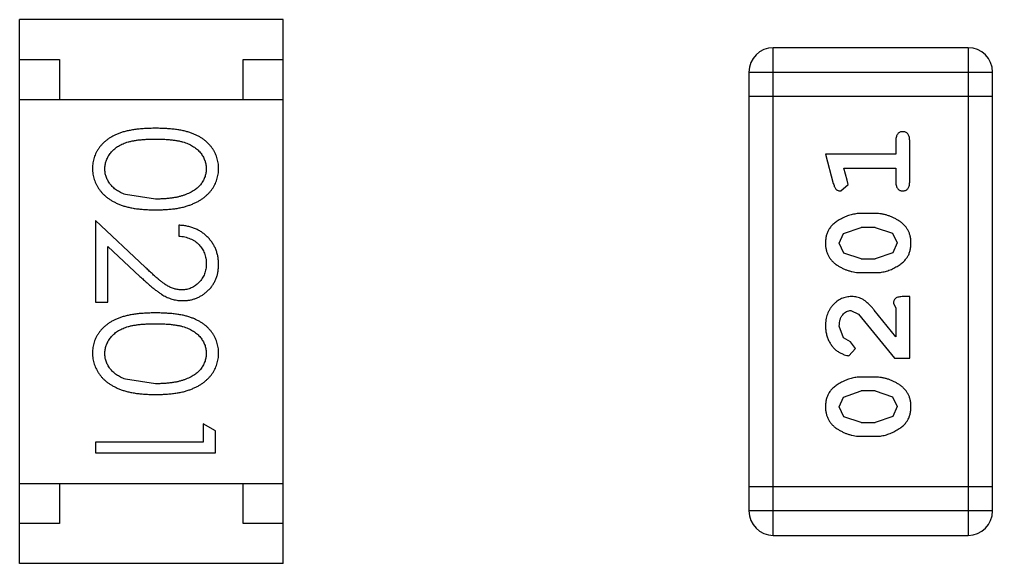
# Model space of a CAD drawing. Header units: inches. Extents: x -13 to 240, y -18 to 126.
# Drawn here: x 206.162 to 207.379, y 30.491 to 31.171 of the extents above; entities that cross this region are included whole.
import ezdxf

# ---------------------------------------------------------------- set-up
doc = ezdxf.new("R2010")
doc.units = ezdxf.units.IN
doc.header["$LTSCALE"] = 1.21
doc.header["$MEASUREMENT"] = 0
doc.layers.get('0').update_dxf_attribs({"linetype": 'CONTINUOUS'})

msp = doc.modelspace()

# ---------------------------------------------------------------- linework, layer by layer
at = {"color": 7, "linetype": 'Continuous'}
for p, q in [((206.4915, 31.1714), (206.1615, 31.1714)), ((206.1615, 30.4914), (206.1615, 31.1714)), ((206.4915, 30.4914), (206.4915, 31.1714)), ((207.3484, 31.1362), (207.1046, 31.1362)), ((207.1046, 30.5266), (207.1046, 31.1362)), ((207.3484, 31.1362), (207.3484, 30.5266)), ((206.1615, 31.1214), (206.2115, 31.1214)), ((206.2115, 31.1214), (206.2115, 31.0714)), ((206.4415, 31.1214), (206.4915, 31.1214)), ((206.4415, 31.0714), (206.4415, 31.1214)), ((207.0741, 31.1057), (207.3789, 31.1057)), ((207.0741, 31.1057), (207.0741, 30.5571)), ((207.3789, 30.5571), (207.3789, 31.1057)), ((206.1615, 31.0714), (206.4915, 31.0714)), ((207.3789, 31.0752), (207.0741, 31.0752)), ((207.258, 31.0202), (207.258, 31.0029)), ((207.2753, 30.9683), (207.2753, 31.0202)), ((207.258, 31.0029), (207.1699, 31.0029)), ((207.1699, 31.0029), (207.1797, 30.9663)), ((207.193, 30.9856), (207.258, 30.9856)), ((207.1971, 30.9705), (207.193, 30.9856)), ((207.258, 30.9856), (207.258, 30.9683)), ((207.1982, 30.9651), (207.1971, 30.9705)), ((207.1889, 30.9572), (207.1982, 30.9651)), ((206.3318, 30.9469), (206.2941, 30.9526)), ((207.2322, 30.9289), (207.2145, 30.9289)), ((206.3189, 30.8619), (206.2568, 30.92)), ((206.2568, 30.92), (206.2568, 30.8181)), ((206.3607, 30.9143), (206.3607, 30.9008)), ((207.1924, 30.904), (207.2147, 30.9116)), ((207.2319, 30.9116), (207.2147, 30.9116)), ((207.2319, 30.9116), (207.2537, 30.9044)), ((207.1872, 30.8919), (207.1924, 30.904)), ((207.2537, 30.9044), (207.2595, 30.8921)), ((206.2722, 30.8879), (206.3122, 30.8504)), ((206.2722, 30.8181), (206.2722, 30.8879)), ((207.193, 30.8795), (207.1872, 30.8919)), ((207.2595, 30.8921), (207.2542, 30.8799)), ((207.2147, 30.8723), (207.193, 30.8795)), ((207.2542, 30.8799), (207.2319, 30.8723)), ((207.2147, 30.8723), (207.2319, 30.8723)), ((207.2145, 30.855), (207.2322, 30.855)), ((207.2753, 30.8251), (207.2674, 30.8251)), ((207.2753, 30.748), (207.2753, 30.8251)), ((206.2568, 30.8181), (206.2722, 30.8181)), ((207.2548, 30.8164), (207.258, 30.8109)), ((207.2017, 30.8078), (207.2114, 30.803)), ((207.2114, 30.803), (207.2564, 30.748)), ((207.258, 30.7748), (207.2309, 30.8083)), ((207.258, 30.8109), (207.258, 30.7748)), ((207.1925, 30.7734), (207.1872, 30.7883)), ((207.201, 30.7685), (207.1925, 30.7734)), ((207.2076, 30.76), (207.201, 30.7685)), ((207.1992, 30.7512), (207.2076, 30.76)), ((207.2564, 30.748), (207.2753, 30.748)), ((206.3318, 30.7162), (206.2941, 30.7219)), ((207.2322, 30.7244), (207.2145, 30.7244)), ((207.1924, 30.6995), (207.2147, 30.7071)), ((207.2319, 30.7071), (207.2147, 30.7071)), ((207.2319, 30.7071), (207.2537, 30.6999)), ((207.1872, 30.6874), (207.1924, 30.6995)), ((207.2537, 30.6999), (207.2595, 30.6876)), ((207.193, 30.675), (207.1872, 30.6874)), ((207.2595, 30.6876), (207.2542, 30.6754)), ((206.4068, 30.6574), (206.3914, 30.6662)), ((206.3914, 30.6662), (206.3914, 30.6431)), ((207.2147, 30.6678), (207.193, 30.675)), ((207.2147, 30.6678), (207.2319, 30.6678)), ((207.2542, 30.6754), (207.2319, 30.6678)), ((206.4068, 30.6296), (206.4068, 30.6574)), ((206.3914, 30.6431), (206.2568, 30.6431)), ((206.2568, 30.6431), (206.2568, 30.6296)), ((207.2145, 30.6505), (207.2322, 30.6505)), ((206.2568, 30.6296), (206.4068, 30.6296)), ((206.1615, 30.5914), (206.4915, 30.5914)), ((206.2115, 30.5914), (206.2115, 30.5414)), ((206.4415, 30.5414), (206.4415, 30.5914)), ((207.3789, 30.5875), (207.0741, 30.5875)), ((207.3789, 30.5571), (207.0741, 30.5571)), ((206.2115, 30.5414), (206.1615, 30.5414)), ((206.4915, 30.5414), (206.4415, 30.5414)), ((207.1046, 30.5266), (207.3484, 30.5266)), ((206.4915, 30.4914), (206.1615, 30.4914))]:
    msp.add_line(p, q, dxfattribs=at)
for centre, start, end in [((207.1046, 31.1057), 90, 180), ((207.3484, 31.1057), 0, 90), ((207.1046, 30.5571), 180, 270), ((207.3484, 30.5571), 270, 0)]:
    msp.add_arc(centre, 0.0305, start, end, dxfattribs=at)
for points, knots in [([(206.3317, 31.0354), (206.3294, 31.0354), (206.3247, 31.0354), (206.318, 31.0351), (206.3116, 31.0346), (206.3057, 31.0338), (206.3001, 31.0329), (206.295, 31.0319), (206.2903, 31.0306), (206.2859, 31.0291), (206.2819, 31.0274), (206.2782, 31.0255), (206.2747, 31.0235), (206.2715, 31.0213), (206.2686, 31.019), (206.2658, 31.0165), (206.2634, 31.0139), (206.2612, 31.0111), (206.2593, 31.0082), (206.2576, 31.0051), (206.2561, 31.0021), (206.255, 30.9989), (206.2541, 30.9956), (206.2534, 30.9922), (206.253, 30.9888), (206.253, 30.9864), (206.253, 30.9853)], [0, 0, 0, 0, 0.068113, 0.132564, 0.193427, 0.250218, 0.303569, 0.353576, 0.400235, 0.443586, 0.484619, 0.524292, 0.56238, 0.599049, 0.63494, 0.669782, 0.704009, 0.737842, 0.771098, 0.803896, 0.836415, 0.868639, 0.900715, 0.933378, 0.966213, 1, 1, 1, 1]), ([(206.4107, 30.9853), (206.4106, 30.9864), (206.4106, 30.9888), (206.4102, 30.9922), (206.4095, 30.9956), (206.4086, 30.9989), (206.4074, 31.0021), (206.406, 31.0052), (206.4042, 31.0083), (206.4023, 31.0112), (206.4001, 31.014), (206.3976, 31.0167), (206.3949, 31.0191), (206.392, 31.0215), (206.3887, 31.0236), (206.3853, 31.0257), (206.3816, 31.0275), (206.3776, 31.0291), (206.3733, 31.0306), (206.3686, 31.0319), (206.3635, 31.033), (206.358, 31.0339), (206.352, 31.0346), (206.3456, 31.0351), (206.3388, 31.0354), (206.3341, 31.0354), (206.3317, 31.0354)], [0, 0, 0, 0, 0.033742, 0.066533, 0.099153, 0.13154, 0.164087, 0.196563, 0.229707, 0.263315, 0.297504, 0.331686, 0.366482, 0.4021, 0.438958, 0.476748, 0.515985, 0.556589, 0.599519, 0.645765, 0.695487, 0.748721, 0.805687, 0.866754, 0.931405, 1, 1, 1, 1]), ([(207.2666, 31.0312), (207.266, 31.0311), (207.2648, 31.0311), (207.2631, 31.0306), (207.2616, 31.0297), (207.2603, 31.0286), (207.2592, 31.027), (207.2585, 31.0251), (207.258, 31.0227), (207.258, 31.0211), (207.258, 31.0202)], [0, 0, 0, 0, 0.11517, 0.223509, 0.328254, 0.438012, 0.553651, 0.682263, 0.830856, 1, 1, 1, 1]), ([(207.2753, 31.0202), (207.2752, 31.0211), (207.2752, 31.0227), (207.2747, 31.0251), (207.274, 31.027), (207.2729, 31.0286), (207.2716, 31.0297), (207.2701, 31.0306), (207.2684, 31.0311), (207.2672, 31.0311), (207.2666, 31.0312)], [0, 0, 0, 0, 0.169012, 0.317488, 0.445429, 0.560977, 0.67065, 0.776666, 0.88492, 1, 1, 1, 1]), ([(206.2683, 30.9848), (206.2684, 30.9865), (206.2686, 30.9898), (206.2699, 30.9946), (206.272, 30.9994), (206.2743, 31.0031), (206.2766, 31.006), (206.2786, 31.0081), (206.2807, 31.0099), (206.283, 31.0117), (206.2855, 31.0133), (206.2883, 31.0148), (206.2912, 31.0162), (206.2943, 31.0174), (206.2977, 31.0185), (206.3014, 31.0194), (206.3056, 31.0202), (206.3101, 31.0209), (206.315, 31.0213), (206.3203, 31.0217), (206.3259, 31.0219), (206.3298, 31.0219), (206.3318, 31.0219)], [0, 0, 0, 0, 0.060034, 0.120278, 0.182348, 0.247919, 0.281641, 0.315701, 0.350322, 0.385703, 0.421819, 0.459196, 0.497866, 0.538301, 0.58121, 0.628183, 0.679403, 0.734699, 0.794074, 0.858416, 0.927049, 1, 1, 1, 1]), ([(206.3318, 31.0219), (206.3338, 31.0219), (206.3377, 31.0219), (206.3434, 31.0217), (206.3487, 31.0213), (206.3536, 31.0208), (206.3581, 31.0202), (206.3622, 31.0194), (206.366, 31.0185), (206.3694, 31.0174), (206.3725, 31.0161), (206.3754, 31.0148), (206.3781, 31.0133), (206.3806, 31.0117), (206.383, 31.0099), (206.3851, 31.008), (206.387, 31.006), (206.3893, 31.0031), (206.3916, 30.9994), (206.3938, 30.9947), (206.395, 30.9898), (206.3952, 30.9865), (206.3953, 30.9848)], [0, 0, 0, 0, 0.073302, 0.142286, 0.206253, 0.266017, 0.321612, 0.372532, 0.419497, 0.462398, 0.502825, 0.541489, 0.579034, 0.615143, 0.650298, 0.684912, 0.718701, 0.752189, 0.817245, 0.879117, 0.939613, 1, 1, 1, 1]), ([(206.253, 30.9853), (206.253, 30.9841), (206.253, 30.9817), (206.2535, 30.9782), (206.2541, 30.9747), (206.255, 30.9714), (206.2563, 30.9681), (206.2577, 30.9649), (206.2595, 30.9619), (206.2614, 30.9588), (206.2637, 30.9559), (206.2662, 30.9532), (206.269, 30.9506), (206.272, 30.9482), (206.2753, 30.946), (206.2789, 30.9439), (206.2827, 30.942), (206.2868, 30.9402), (206.2912, 30.9386), (206.2959, 30.9372), (206.301, 30.9361), (206.3065, 30.9351), (206.3123, 30.9344), (206.3184, 30.9339), (206.325, 30.9336), (206.3295, 30.9335), (206.3317, 30.9335)], [0, 0, 0, 0, 0.033824, 0.067298, 0.10028, 0.133019, 0.165736, 0.198792, 0.232372, 0.266409, 0.301016, 0.336196, 0.371972, 0.408574, 0.446394, 0.485225, 0.525372, 0.567224, 0.611081, 0.65775, 0.70702, 0.759235, 0.814484, 0.873227, 0.934937, 1, 1, 1, 1]), ([(206.2941, 30.9526), (206.293, 30.953), (206.291, 30.9538), (206.2881, 30.9551), (206.2853, 30.9566), (206.2828, 30.9582), (206.2805, 30.9599), (206.2784, 30.9618), (206.2765, 30.9638), (206.2742, 30.9666), (206.2719, 30.9703), (206.2699, 30.975), (206.2685, 30.9798), (206.2684, 30.9831), (206.2683, 30.9848)], [0, 0, 0, 0, 0.075949, 0.148549, 0.218996, 0.286119, 0.351826, 0.416074, 0.478265, 0.540325, 0.660405, 0.774606, 0.887187, 1, 1, 1, 1]), ([(206.3317, 30.9335), (206.334, 30.9335), (206.3385, 30.9336), (206.3451, 30.9339), (206.3513, 30.9344), (206.3572, 30.9351), (206.3626, 30.9361), (206.3678, 30.9373), (206.3725, 30.9387), (206.3769, 30.9403), (206.381, 30.9421), (206.3849, 30.944), (206.3884, 30.9461), (206.3917, 30.9483), (206.3947, 30.9508), (206.3975, 30.9533), (206.4, 30.9561), (206.4023, 30.9589), (206.4043, 30.9619), (206.406, 30.965), (206.4074, 30.9682), (206.4086, 30.9714), (206.4095, 30.9748), (206.4102, 30.9782), (206.4106, 30.9817), (206.4106, 30.9841), (206.4107, 30.9853)], [0, 0, 0, 0, 0.065278, 0.127205, 0.186168, 0.241675, 0.294115, 0.343609, 0.390387, 0.434463, 0.476646, 0.517002, 0.555936, 0.593716, 0.630057, 0.665601, 0.700745, 0.734917, 0.768681, 0.802087, 0.834849, 0.867433, 0.900138, 0.932806, 0.966212, 1, 1, 1, 1]), ([(206.3953, 30.9848), (206.3952, 30.9832), (206.395, 30.9799), (206.3938, 30.975), (206.3916, 30.9704), (206.3893, 30.9666), (206.387, 30.9638), (206.385, 30.9617), (206.3828, 30.9598), (206.3803, 30.958), (206.3776, 30.9563), (206.3746, 30.9547), (206.3715, 30.9533), (206.368, 30.9519), (206.3644, 30.9508), (206.3605, 30.9497), (206.3563, 30.9489), (206.3519, 30.9482), (206.3472, 30.9477), (206.3423, 30.9472), (206.3371, 30.947), (206.3336, 30.947), (206.3318, 30.9469)], [0, 0, 0, 0, 0.059689, 0.119507, 0.181075, 0.246162, 0.279894, 0.314468, 0.350403, 0.387474, 0.426147, 0.466624, 0.508745, 0.553328, 0.600058, 0.649177, 0.700552, 0.754894, 0.811825, 0.871514, 0.934319, 1, 1, 1, 1]), ([(207.1797, 30.9663), (207.18, 30.9654), (207.1805, 30.9639), (207.1813, 30.9618), (207.1822, 30.9602), (207.1832, 30.959), (207.1844, 30.9582), (207.1858, 30.9576), (207.1873, 30.9573), (207.1883, 30.9573), (207.1889, 30.9572)], [0, 0, 0, 0, 0.187321, 0.344927, 0.475328, 0.579604, 0.674244, 0.773631, 0.882025, 1, 1, 1, 1]), ([(207.258, 30.9683), (207.258, 30.9674), (207.258, 30.9657), (207.2585, 30.9633), (207.2592, 30.9614), (207.2603, 30.9598), (207.2616, 30.9587), (207.2631, 30.9578), (207.2648, 30.9573), (207.266, 30.9573), (207.2666, 30.9572)], [0, 0, 0, 0, 0.169102, 0.317658, 0.446239, 0.563118, 0.671828, 0.776546, 0.884858, 1, 1, 1, 1]), ([(207.2666, 30.9572), (207.2672, 30.9573), (207.2684, 30.9573), (207.2701, 30.9578), (207.2716, 30.9587), (207.2729, 30.9598), (207.274, 30.9614), (207.2747, 30.9634), (207.2752, 30.9657), (207.2752, 30.9674), (207.2753, 30.9683)], [0, 0, 0, 0, 0.115051, 0.223278, 0.329269, 0.437893, 0.554681, 0.682591, 0.83103, 1, 1, 1, 1]), ([(207.2145, 30.9289), (207.2134, 30.9289), (207.2112, 30.9289), (207.2081, 30.9286), (207.2049, 30.928), (207.2018, 30.9274), (207.1988, 30.9264), (207.1958, 30.9253), (207.1928, 30.924), (207.1899, 30.9225), (207.1872, 30.9209), (207.1846, 30.9193), (207.1823, 30.9176), (207.1802, 30.916), (207.1783, 30.9143), (207.1767, 30.9126), (207.1753, 30.9108), (207.1737, 30.9085), (207.1721, 30.9053), (207.1708, 30.9011), (207.17, 30.8966), (207.1699, 30.8934), (207.1699, 30.8918)], [0, 0, 0, 0, 0.049855, 0.099516, 0.148482, 0.19758, 0.246804, 0.296268, 0.346517, 0.397047, 0.446826, 0.49336, 0.537801, 0.579207, 0.617974, 0.654833, 0.689171, 0.722088, 0.786392, 0.853518, 0.924186, 1, 1, 1, 1]), ([(207.2768, 30.892), (207.2768, 30.8935), (207.2767, 30.8963), (207.276, 30.9004), (207.2749, 30.9042), (207.2733, 30.9078), (207.2713, 30.9111), (207.2687, 30.9142), (207.2658, 30.917), (207.2624, 30.9194), (207.2588, 30.9216), (207.2551, 30.9236), (207.2514, 30.9252), (207.2477, 30.9266), (207.2439, 30.9276), (207.24, 30.9284), (207.2361, 30.9288), (207.2335, 30.9289), (207.2322, 30.9289)], [0, 0, 0, 0, 0.067217, 0.131051, 0.19272, 0.252824, 0.312745, 0.373449, 0.436041, 0.501494, 0.567761, 0.632087, 0.695096, 0.757109, 0.817993, 0.878657, 0.939311, 1, 1, 1, 1]), ([(206.4107, 30.8653), (206.4106, 30.867), (206.4105, 30.8703), (206.4099, 30.8751), (206.4087, 30.8798), (206.4072, 30.8842), (206.4052, 30.8884), (206.4028, 30.8924), (206.3999, 30.8963), (206.3966, 30.8998), (206.393, 30.9031), (206.3891, 30.9059), (206.385, 30.9084), (206.3806, 30.9104), (206.3759, 30.912), (206.3711, 30.9132), (206.3659, 30.914), (206.3624, 30.9142), (206.3607, 30.9143)], [0, 0, 0, 0, 0.06445, 0.126725, 0.187421, 0.247417, 0.306749, 0.366595, 0.427749, 0.490235, 0.553031, 0.614805, 0.676505, 0.738096, 0.801021, 0.864897, 0.931209, 1, 1, 1, 1]), ([(206.3607, 30.9008), (206.362, 30.9007), (206.3646, 30.9004), (206.3684, 30.8997), (206.3719, 30.8987), (206.3752, 30.8975), (206.3783, 30.896), (206.3812, 30.8942), (206.3838, 30.8923), (206.3862, 30.89), (206.3883, 30.8875), (206.3902, 30.8849), (206.3918, 30.8821), (206.393, 30.8792), (206.394, 30.8761), (206.3948, 30.8729), (206.3952, 30.8695), (206.3952, 30.8672), (206.3953, 30.866)], [0, 0, 0, 0, 0.073648, 0.143686, 0.210962, 0.275557, 0.338064, 0.399311, 0.4594, 0.51934, 0.579024, 0.637809, 0.695959, 0.754122, 0.813113, 0.873453, 0.935561, 1, 1, 1, 1]), ([(207.1699, 30.8918), (207.1699, 30.8903), (207.17, 30.8875), (207.1707, 30.8835), (207.1718, 30.8796), (207.1734, 30.876), (207.1755, 30.8727), (207.178, 30.8697), (207.1809, 30.8669), (207.1843, 30.8644), (207.1879, 30.8622), (207.1916, 30.8603), (207.1953, 30.8587), (207.1991, 30.8573), (207.2029, 30.8563), (207.2067, 30.8555), (207.2106, 30.8551), (207.2132, 30.855), (207.2145, 30.855)], [0, 0, 0, 0, 0.06692, 0.130834, 0.19258, 0.252759, 0.312631, 0.373411, 0.436359, 0.501894, 0.568244, 0.632472, 0.69556, 0.757163, 0.818592, 0.878885, 0.939235, 1, 1, 1, 1]), ([(207.2322, 30.855), (207.2333, 30.855), (207.2354, 30.855), (207.2386, 30.8554), (207.2417, 30.8558), (207.2448, 30.8565), (207.2479, 30.8574), (207.2508, 30.8585), (207.2538, 30.8598), (207.2567, 30.8613), (207.2594, 30.8628), (207.262, 30.8645), (207.2643, 30.8661), (207.2664, 30.8678), (207.2683, 30.8695), (207.2699, 30.8712), (207.2713, 30.8729), (207.2729, 30.8753), (207.2745, 30.8784), (207.2759, 30.8826), (207.2767, 30.8872), (207.2768, 30.8904), (207.2768, 30.892)], [0, 0, 0, 0, 0.049886, 0.09882, 0.148132, 0.19689, 0.246038, 0.295176, 0.345305, 0.395692, 0.445312, 0.491875, 0.535813, 0.577009, 0.616081, 0.652689, 0.687585, 0.720206, 0.785062, 0.85223, 0.923759, 1, 1, 1, 1]), ([(206.3649, 30.8335), (206.3632, 30.8336), (206.36, 30.8337), (206.3552, 30.8347), (206.3506, 30.8364), (206.3467, 30.8384), (206.3436, 30.8404), (206.3409, 30.8423), (206.338, 30.8447), (206.3347, 30.8473), (206.3312, 30.8504), (206.3273, 30.8539), (206.3232, 30.8577), (206.3204, 30.8604), (206.3189, 30.8619)], [0, 0, 0, 0, 0.088014, 0.174976, 0.2638, 0.355443, 0.406413, 0.465519, 0.533076, 0.609353, 0.693899, 0.787171, 0.889197, 1, 1, 1, 1]), ([(206.3953, 30.866), (206.3952, 30.8649), (206.3952, 30.8627), (206.3947, 30.8595), (206.3941, 30.8564), (206.3931, 30.8534), (206.3918, 30.8506), (206.3903, 30.8479), (206.3884, 30.8453), (206.3863, 30.8429), (206.384, 30.8407), (206.3816, 30.8388), (206.3791, 30.8371), (206.3765, 30.8358), (206.3737, 30.8348), (206.3709, 30.834), (206.3679, 30.8336), (206.3659, 30.8335), (206.3649, 30.8335)], [0, 0, 0, 0, 0.068027, 0.133505, 0.19695, 0.26027, 0.322741, 0.384982, 0.448465, 0.513424, 0.578224, 0.640011, 0.700094, 0.760067, 0.819012, 0.877878, 0.938035, 1, 1, 1, 1]), ([(206.3661, 30.82), (206.3675, 30.8201), (206.3705, 30.8202), (206.3748, 30.8207), (206.3789, 30.8217), (206.3829, 30.8231), (206.3868, 30.8249), (206.3905, 30.827), (206.3941, 30.8296), (206.3974, 30.8325), (206.4006, 30.8357), (206.4032, 30.8393), (206.4055, 30.843), (206.4074, 30.847), (206.4089, 30.8513), (206.4099, 30.8557), (206.4105, 30.8605), (206.4106, 30.8637), (206.4107, 30.8653)], [0, 0, 0, 0, 0.06271, 0.123347, 0.183401, 0.242828, 0.302097, 0.36242, 0.423725, 0.487032, 0.550491, 0.612709, 0.674265, 0.73617, 0.799211, 0.863483, 0.930525, 1, 1, 1, 1]), ([(206.3122, 30.8504), (206.3138, 30.8489), (206.3168, 30.8462), (206.3211, 30.8422), (206.3252, 30.8387), (206.3291, 30.8355), (206.3327, 30.8326), (206.3361, 30.8301), (206.3393, 30.828), (206.3431, 30.8257), (206.3478, 30.8234), (206.3537, 30.8215), (206.3598, 30.8202), (206.364, 30.8201), (206.3661, 30.82)], [0, 0, 0, 0, 0.09953, 0.192079, 0.277712, 0.357454, 0.429648, 0.495771, 0.555538, 0.608657, 0.707578, 0.804328, 0.901298, 1, 1, 1, 1]), ([(207.2026, 30.8251), (207.2015, 30.8251), (207.1993, 30.825), (207.1961, 30.8245), (207.193, 30.8237), (207.19, 30.8226), (207.1871, 30.8211), (207.1844, 30.8193), (207.1818, 30.8172), (207.1794, 30.8148), (207.1772, 30.8122), (207.1752, 30.8093), (207.1735, 30.8063), (207.1722, 30.8031), (207.1712, 30.7997), (207.1704, 30.7961), (207.1699, 30.7923), (207.1699, 30.7897), (207.1699, 30.7884)], [0, 0, 0, 0, 0.060981, 0.120256, 0.178148, 0.236115, 0.293993, 0.352864, 0.413358, 0.476056, 0.539296, 0.602396, 0.665116, 0.728325, 0.792919, 0.859317, 0.928302, 1, 1, 1, 1]), ([(207.2309, 30.8083), (207.2301, 30.8092), (207.2287, 30.8109), (207.2264, 30.8133), (207.2243, 30.8154), (207.2223, 30.8173), (207.2205, 30.8189), (207.2187, 30.8202), (207.2171, 30.8213), (207.215, 30.8225), (207.2125, 30.8235), (207.2093, 30.8244), (207.206, 30.825), (207.2038, 30.8251), (207.2026, 30.8251)], [0, 0, 0, 0, 0.103002, 0.197728, 0.285279, 0.365235, 0.437224, 0.502446, 0.560545, 0.611446, 0.707576, 0.80349, 0.900532, 1, 1, 1, 1]), ([(207.2674, 30.8251), (207.2663, 30.8251), (207.2643, 30.825), (207.2616, 30.8246), (207.2594, 30.8239), (207.2577, 30.8229), (207.2564, 30.8215), (207.2555, 30.82), (207.2549, 30.8183), (207.2548, 30.8171), (207.2548, 30.8164)], [0, 0, 0, 0, 0.1844, 0.34094, 0.473574, 0.586824, 0.690029, 0.789175, 0.890445, 1, 1, 1, 1]), ([(206.3317, 30.8046), (206.3294, 30.8046), (206.3247, 30.8046), (206.318, 30.8043), (206.3116, 30.8038), (206.3057, 30.8031), (206.3001, 30.8022), (206.295, 30.8011), (206.2903, 30.7998), (206.2859, 30.7983), (206.2819, 30.7966), (206.2782, 30.7947), (206.2747, 30.7927), (206.2715, 30.7905), (206.2686, 30.7882), (206.2658, 30.7858), (206.2634, 30.7831), (206.2612, 30.7803), (206.2593, 30.7774), (206.2576, 30.7744), (206.2561, 30.7713), (206.255, 30.7681), (206.2541, 30.7648), (206.2534, 30.7615), (206.253, 30.758), (206.253, 30.7557), (206.253, 30.7545)], [0, 0, 0, 0, 0.068113, 0.132564, 0.193427, 0.250218, 0.303569, 0.353576, 0.400235, 0.443586, 0.484619, 0.524292, 0.56238, 0.599049, 0.63494, 0.669782, 0.704009, 0.737842, 0.771098, 0.803896, 0.836415, 0.868639, 0.900715, 0.933378, 0.966213, 1, 1, 1, 1]), ([(206.4107, 30.7545), (206.4106, 30.7557), (206.4106, 30.758), (206.4102, 30.7615), (206.4095, 30.7648), (206.4086, 30.7681), (206.4074, 30.7713), (206.406, 30.7745), (206.4042, 30.7775), (206.4023, 30.7804), (206.4001, 30.7832), (206.3976, 30.7859), (206.3949, 30.7884), (206.392, 30.7907), (206.3887, 30.7928), (206.3853, 30.7949), (206.3816, 30.7967), (206.3776, 30.7984), (206.3733, 30.7999), (206.3686, 30.8011), (206.3635, 30.8023), (206.358, 30.8031), (206.352, 30.8038), (206.3456, 30.8043), (206.3388, 30.8046), (206.3341, 30.8046), (206.3317, 30.8046)], [0, 0, 0, 0, 0.033742, 0.066533, 0.099153, 0.13154, 0.164087, 0.196563, 0.229707, 0.263315, 0.297504, 0.331686, 0.366482, 0.4021, 0.438958, 0.476748, 0.515985, 0.556589, 0.599519, 0.645765, 0.695487, 0.748721, 0.805687, 0.866754, 0.931405, 1, 1, 1, 1]), ([(207.1872, 30.7883), (207.1872, 30.7897), (207.1873, 30.7924), (207.1881, 30.7962), (207.1895, 30.7996), (207.1914, 30.8025), (207.1937, 30.8048), (207.1962, 30.8065), (207.1989, 30.8076), (207.2008, 30.8077), (207.2017, 30.8078)], [0, 0, 0, 0, 0.156344, 0.299348, 0.4327, 0.561, 0.682299, 0.791883, 0.89611, 1, 1, 1, 1]), ([(206.2683, 30.754), (206.2684, 30.7557), (206.2686, 30.759), (206.2699, 30.7639), (206.272, 30.7686), (206.2743, 30.7724), (206.2766, 30.7752), (206.2786, 30.7773), (206.2807, 30.7792), (206.283, 30.7809), (206.2855, 30.7826), (206.2883, 30.784), (206.2912, 30.7854), (206.2943, 30.7866), (206.2977, 30.7877), (206.3014, 30.7887), (206.3056, 30.7894), (206.3101, 30.7901), (206.315, 30.7906), (206.3203, 30.7909), (206.3259, 30.7912), (206.3298, 30.7912), (206.3318, 30.7912)], [0, 0, 0, 0, 0.060034, 0.120278, 0.182348, 0.247919, 0.281641, 0.315701, 0.350322, 0.385703, 0.421819, 0.459196, 0.497866, 0.538301, 0.58121, 0.628183, 0.679403, 0.734699, 0.794074, 0.858416, 0.927049, 1, 1, 1, 1]), ([(206.3318, 30.7912), (206.3338, 30.7912), (206.3377, 30.7912), (206.3434, 30.7909), (206.3487, 30.7906), (206.3536, 30.79), (206.3581, 30.7894), (206.3622, 30.7886), (206.366, 30.7877), (206.3694, 30.7866), (206.3725, 30.7854), (206.3754, 30.784), (206.3781, 30.7825), (206.3806, 30.7809), (206.383, 30.7791), (206.3851, 30.7772), (206.387, 30.7752), (206.3893, 30.7724), (206.3916, 30.7686), (206.3938, 30.7639), (206.395, 30.759), (206.3952, 30.7557), (206.3953, 30.754)], [0, 0, 0, 0, 0.073302, 0.142286, 0.206253, 0.266017, 0.321612, 0.372532, 0.419497, 0.462398, 0.502825, 0.541489, 0.579034, 0.615143, 0.650298, 0.684912, 0.718701, 0.752189, 0.817245, 0.879117, 0.939613, 1, 1, 1, 1]), ([(207.1699, 30.7884), (207.1699, 30.7867), (207.17, 30.7834), (207.1709, 30.7784), (207.1723, 30.7737), (207.1743, 30.7692), (207.1767, 30.765), (207.1796, 30.7614), (207.1828, 30.7582), (207.1864, 30.7557), (207.19, 30.7538), (207.1933, 30.7523), (207.1963, 30.7514), (207.1983, 30.7512), (207.1992, 30.7512)], [0, 0, 0, 0, 0.098286, 0.193983, 0.289056, 0.384352, 0.477435, 0.566197, 0.652355, 0.737986, 0.818188, 0.887401, 0.94802, 1, 1, 1, 1]), ([(206.253, 30.7545), (206.253, 30.7533), (206.253, 30.7509), (206.2535, 30.7474), (206.2541, 30.744), (206.255, 30.7406), (206.2563, 30.7374), (206.2577, 30.7342), (206.2595, 30.7311), (206.2614, 30.7281), (206.2637, 30.7252), (206.2662, 30.7224), (206.269, 30.7198), (206.272, 30.7174), (206.2753, 30.7152), (206.2789, 30.7131), (206.2827, 30.7112), (206.2868, 30.7094), (206.2912, 30.7078), (206.2959, 30.7065), (206.301, 30.7053), (206.3065, 30.7043), (206.3123, 30.7036), (206.3184, 30.7031), (206.325, 30.7028), (206.3295, 30.7027), (206.3317, 30.7027)], [0, 0, 0, 0, 0.033824, 0.067298, 0.10028, 0.133019, 0.165736, 0.198792, 0.232372, 0.266409, 0.301016, 0.336196, 0.371972, 0.408574, 0.446394, 0.485225, 0.525372, 0.567224, 0.611081, 0.65775, 0.70702, 0.759235, 0.814484, 0.873227, 0.934937, 1, 1, 1, 1]), ([(206.2941, 30.7219), (206.293, 30.7222), (206.291, 30.723), (206.2881, 30.7243), (206.2853, 30.7258), (206.2828, 30.7274), (206.2805, 30.7292), (206.2784, 30.731), (206.2765, 30.733), (206.2742, 30.7358), (206.2719, 30.7395), (206.2699, 30.7442), (206.2685, 30.7491), (206.2684, 30.7524), (206.2683, 30.754)], [0, 0, 0, 0, 0.075949, 0.148549, 0.218996, 0.286119, 0.351826, 0.416074, 0.478265, 0.540325, 0.660405, 0.774606, 0.887187, 1, 1, 1, 1]), ([(206.3317, 30.7027), (206.334, 30.7027), (206.3385, 30.7028), (206.3451, 30.7031), (206.3513, 30.7036), (206.3572, 30.7044), (206.3626, 30.7053), (206.3678, 30.7065), (206.3725, 30.7079), (206.3769, 30.7095), (206.381, 30.7113), (206.3849, 30.7132), (206.3884, 30.7153), (206.3917, 30.7176), (206.3947, 30.72), (206.3975, 30.7226), (206.4, 30.7253), (206.4023, 30.7282), (206.4043, 30.7311), (206.406, 30.7342), (206.4074, 30.7374), (206.4086, 30.7407), (206.4095, 30.744), (206.4102, 30.7474), (206.4106, 30.7509), (206.4106, 30.7533), (206.4107, 30.7545)], [0, 0, 0, 0, 0.065278, 0.127205, 0.186168, 0.241675, 0.294115, 0.343609, 0.390387, 0.434463, 0.476646, 0.517002, 0.555936, 0.593716, 0.630057, 0.665601, 0.700745, 0.734917, 0.768681, 0.802087, 0.834849, 0.867433, 0.900138, 0.932806, 0.966212, 1, 1, 1, 1]), ([(206.3953, 30.754), (206.3952, 30.7524), (206.395, 30.7491), (206.3938, 30.7443), (206.3916, 30.7396), (206.3893, 30.7359), (206.387, 30.733), (206.385, 30.7309), (206.3828, 30.729), (206.3803, 30.7272), (206.3776, 30.7255), (206.3746, 30.7239), (206.3715, 30.7225), (206.368, 30.7212), (206.3644, 30.72), (206.3605, 30.7189), (206.3563, 30.7181), (206.3519, 30.7174), (206.3472, 30.7169), (206.3423, 30.7164), (206.3371, 30.7162), (206.3336, 30.7162), (206.3318, 30.7162)], [0, 0, 0, 0, 0.059689, 0.119507, 0.181075, 0.246162, 0.279894, 0.314468, 0.350403, 0.387474, 0.426147, 0.466624, 0.508745, 0.553328, 0.600058, 0.649177, 0.700552, 0.754894, 0.811825, 0.871514, 0.934319, 1, 1, 1, 1]), ([(207.2145, 30.7244), (207.2134, 30.7244), (207.2112, 30.7244), (207.2081, 30.7241), (207.2049, 30.7235), (207.2018, 30.7229), (207.1988, 30.7219), (207.1958, 30.7208), (207.1928, 30.7195), (207.1899, 30.718), (207.1872, 30.7164), (207.1846, 30.7148), (207.1823, 30.7131), (207.1802, 30.7115), (207.1783, 30.7098), (207.1767, 30.7081), (207.1753, 30.7063), (207.1737, 30.704), (207.1721, 30.7008), (207.1708, 30.6966), (207.17, 30.6921), (207.1699, 30.6889), (207.1699, 30.6873)], [0, 0, 0, 0, 0.049855, 0.099516, 0.148482, 0.19758, 0.246804, 0.296268, 0.346517, 0.397047, 0.446826, 0.49336, 0.537801, 0.579207, 0.617974, 0.654833, 0.689171, 0.722088, 0.786392, 0.853518, 0.924186, 1, 1, 1, 1]), ([(207.2768, 30.6875), (207.2768, 30.689), (207.2767, 30.6918), (207.276, 30.6959), (207.2749, 30.6997), (207.2733, 30.7033), (207.2713, 30.7066), (207.2687, 30.7096), (207.2658, 30.7125), (207.2624, 30.7149), (207.2588, 30.7171), (207.2551, 30.7191), (207.2514, 30.7207), (207.2477, 30.7221), (207.2439, 30.7231), (207.24, 30.7239), (207.2361, 30.7243), (207.2335, 30.7244), (207.2322, 30.7244)], [0, 0, 0, 0, 0.067217, 0.131051, 0.19272, 0.252824, 0.312745, 0.373449, 0.436041, 0.501494, 0.567761, 0.632087, 0.695096, 0.757109, 0.817993, 0.878657, 0.939311, 1, 1, 1, 1]), ([(207.1699, 30.6873), (207.1699, 30.6858), (207.17, 30.683), (207.1707, 30.6789), (207.1718, 30.6751), (207.1734, 30.6715), (207.1755, 30.6682), (207.178, 30.6652), (207.1809, 30.6624), (207.1843, 30.6599), (207.1879, 30.6577), (207.1916, 30.6558), (207.1953, 30.6541), (207.1991, 30.6528), (207.2029, 30.6518), (207.2067, 30.651), (207.2106, 30.6506), (207.2132, 30.6505), (207.2145, 30.6505)], [0, 0, 0, 0, 0.06692, 0.130834, 0.19258, 0.252759, 0.312631, 0.373411, 0.436359, 0.501894, 0.568244, 0.632472, 0.69556, 0.757163, 0.818592, 0.878885, 0.939235, 1, 1, 1, 1]), ([(207.2322, 30.6505), (207.2333, 30.6505), (207.2354, 30.6505), (207.2386, 30.6508), (207.2417, 30.6513), (207.2448, 30.652), (207.2479, 30.6529), (207.2508, 30.654), (207.2538, 30.6553), (207.2567, 30.6568), (207.2594, 30.6583), (207.262, 30.66), (207.2643, 30.6616), (207.2664, 30.6632), (207.2683, 30.6649), (207.2699, 30.6666), (207.2713, 30.6684), (207.2729, 30.6707), (207.2745, 30.6739), (207.2759, 30.6781), (207.2767, 30.6827), (207.2768, 30.6859), (207.2768, 30.6875)], [0, 0, 0, 0, 0.049886, 0.09882, 0.148132, 0.19689, 0.246038, 0.295176, 0.345305, 0.395692, 0.445312, 0.491875, 0.535813, 0.577009, 0.616081, 0.652689, 0.687585, 0.720206, 0.785062, 0.85223, 0.923759, 1, 1, 1, 1])]:
    msp.add_open_spline(points, degree=3, knots=knots, dxfattribs=at)

doc.saveas('drawing.dxf')
